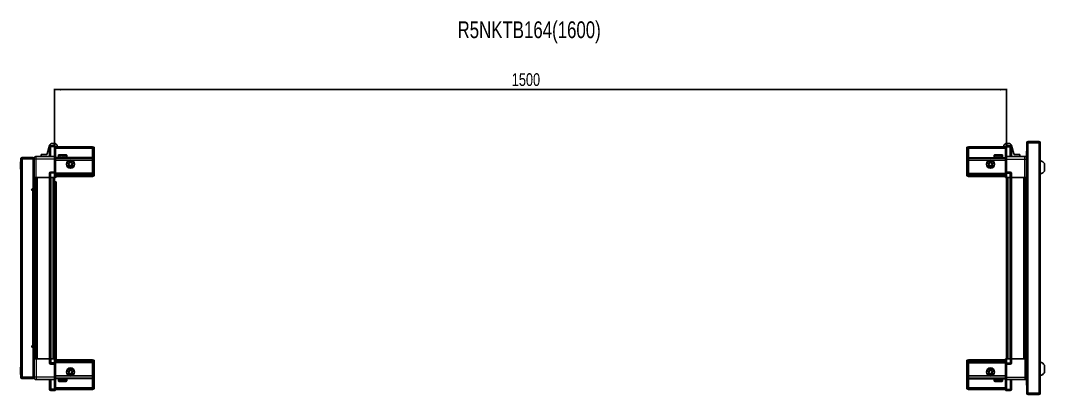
# Model space of a CAD drawing. Header units: millimetres. Extents: x 1132 to 6666, y -642 to 1838.
# Drawn here: x 3138 to 4752, y 1248 to 1838 of the extents above; entities that cross this region are included whole.
import ezdxf

# ---------------------------------------------------------------- set-up
doc = ezdxf.new("R2010")
doc.units = ezdxf.units.MM
doc.layers.add('FORMAT', color=7, linetype='Continuous')
doc.styles.add('SLDTEXTSTYLE0', font='TXT', dxfattribs={"width": 0.75})
doc.dimstyles.new('SLDDIMSTYLE0', dxfattribs={"dimtxt": 20, "dimasz": 10, "dimexe": 0, "dimexo": 0.0625, "dimgap": 5, "dimtad": 2, "dimdec": 1, "dimrnd": 1e-09, "dimzin": 12, "dimdsep": 46, "dimtxsty": 'SLDTEXTSTYLE0', "dimsah": 1, "dimcen": 0.09, "dimadec": 0, "dimazin": 3, "dimtfac": 1, "dimtofl": 0, "dimtmove": 0, "dimatfit": 3, "dimfxl": 0, "dimfrac": 2, "dimtolj": 1, "dimtzin": 12, "dimarcsym": 0})

# ---------------------------------------------------------------- blocks, each defined once
blk = doc.blocks.new('_D_5')
at = {"layer": 'FORMAT'}
for p, q in [((3192.1, 1590.1), (3192.1, 1729.6)), ((3192.1, 1728.6), (4692.1, 1728.6)), ((4692.1, 1590.1), (4692.1, 1729.6))]:
    blk.add_line(p, q, dxfattribs=at)
for points in [[(3192.1, 1728.6), (3202.1, 1727.1), (3202.1, 1730.1)], [(4692.1, 1728.6), (4682.1, 1730.1), (4682.1, 1727.1)]]:
    blk.add_solid(points, dxfattribs=at)
at = {"layer": 'FORMAT', "insert": (3912.6, 1754.4), "char_height": 20, "attachment_point": 1, "style": 'SLDTEXTSTYLE0'}
blk.add_mtext('1500', dxfattribs=at)

msp = doc.modelspace()

# ---------------------------------------------------------------- linework, layer by layer
at = {"color": 7, "linetype": 'Continuous', "lineweight": 25}
for p, q in [((4743.36, 1646.6), (4726.06, 1646.6)), ((4743.36, 1645.1), (4743.36, 1646.6)), ((3180.48, 1627.19), (3184.25, 1640.34)), ((3184.26, 1638.1), (3184.26, 1623.1)), ((3192.26, 1640.1), (3186.26, 1640.1)), ((3188.57, 1643.6), (3191.8, 1643.6)), ((3192.26, 1640.1), (3192.59, 1640.1)), ((3192.26, 1640.1), (3192.26, 1638.1)), ((3192.26, 1623.3), (3192.26, 1638.1)), ((3192.26, 1623.3), (3192.26, 1638.1)), ((3193.46, 1639.6), (3192.59, 1640.1)), ((3193.46, 1638.1), (3193.46, 1639.6)), ((3251.76, 1638.6), (3193.46, 1638.6)), ((3193.46, 1638.1), (3193.46, 1623.3)), ((3251.76, 1636.1), (3193.46, 1636.1)), ((3196.12, 1640.34), (3196.62, 1638.6)), ((3251.76, 1638.6), (3251.76, 1636.1)), ((3254.76, 1637.8), (3251.76, 1638.6)), ((3251.76, 1636.1), (3251.76, 1621.6)), ((3254.76, 1635.95), (3251.76, 1636.1)), ((3254.76, 1635.95), (3254.76, 1637.8)), ((3254.76, 1621.6), (3254.76, 1635.95)), ((4629.46, 1637.8), (4632.46, 1638.6)), ((4629.46, 1635.95), (4629.46, 1637.8)), ((4629.46, 1635.95), (4632.46, 1636.1)), ((4629.46, 1621.6), (4629.46, 1635.95)), ((4632.46, 1638.6), (4632.46, 1636.1)), ((4632.46, 1638.6), (4690.76, 1638.6)), ((4632.46, 1636.1), (4632.46, 1621.6)), ((4632.46, 1636.1), (4690.76, 1636.1)), ((4688.09, 1640.34), (4687.59, 1638.6)), ((4691.62, 1640.1), (4690.76, 1639.6)), ((4690.76, 1639.6), (4690.76, 1638.1)), ((4690.76, 1623.3), (4690.76, 1638.1)), ((4691.96, 1640.1), (4691.62, 1640.1)), ((4691.96, 1638.1), (4691.96, 1640.1)), ((4691.96, 1640.1), (4697.96, 1640.1)), ((4691.96, 1638.1), (4691.96, 1623.3)), ((4695.64, 1643.6), (4692.42, 1643.6)), ((4699.96, 1638.1), (4699.96, 1623.1)), ((4703.74, 1627.19), (4699.97, 1640.34)), ((4723.86, 1631.6), (4723.86, 1262.6)), ((4723.86, 1631.6), (4725.96, 1631.6)), ((4723.96, 1644.5), (4723.96, 1632.1)), ((4723.96, 1632.1), (4725.46, 1632.1)), ((4725.46, 1644.5), (4725.46, 1632.1)), ((4725.96, 1631.6), (4725.96, 1644.5)), ((4725.96, 1644.5), (4743.36, 1644.5)), ((4743.36, 1645.1), (4726.06, 1645.1)), ((4743.36, 1644.5), (4745.46, 1644.5)), ((4745.46, 1644.5), (4745.46, 1249.7)), ((3138.76, 1614.74), (3138.46, 1614.74)), ((3138.46, 1603.17), (3138.46, 1614.74)), ((3140.26, 1619.25), (3138.76, 1619.25)), ((3138.76, 1618.75), (3138.76, 1619.25)), ((3138.76, 1275.45), (3138.76, 1618.75)), ((3140.86, 1619.85), (3140.86, 1621.35)), ((3140.86, 1621.35), (3141.76, 1621.35)), ((3140.86, 1619.85), (3141.76, 1619.85)), ((3140.86, 1619.35), (3158.26, 1619.35)), ((3141.76, 1619.85), (3141.76, 1621.35)), ((3141.76, 1621.35), (3158.26, 1621.35)), ((3141.76, 1619.85), (3158.26, 1619.85)), ((3158.26, 1619.85), (3158.26, 1621.35)), ((3159.76, 1619.35), (3158.26, 1619.35)), ((3158.26, 1619.35), (3158.26, 1571.85)), ((3159.76, 1619.1), (3159.76, 1590.1)), ((3192.26, 1623.1), (3163.26, 1623.1)), ((3171.31, 1623.1), (3171.31, 1626.1)), ((3171.31, 1626.1), (3179.03, 1626.1)), ((3192.26, 1623.1), (3192.26, 1623.3)), ((3192.26, 1623.1), (3193.46, 1623.1)), ((3192.26, 1619.1), (3192.26, 1623.1)), ((3192.26, 1598.8), (3192.26, 1619.1)), ((3193.46, 1623.3), (3193.46, 1623.1)), ((3193.46, 1623.1), (3193.46, 1619.1)), ((3251.76, 1620.6), (3193.46, 1620.6)), ((3193.46, 1619.1), (3193.46, 1598.8)), ((3214.76, 1617.1), (3193.46, 1617.1)), ((3198.26, 1625), (3198.26, 1622.6)), ((3198.26, 1622.6), (3198.26, 1622.1)), ((3198.26, 1622.1), (3198.39, 1622.1)), ((3198.58, 1622.6), (3198.39, 1622.6)), ((3198.39, 1622.6), (3198.39, 1622.1)), ((3198.39, 1622.1), (3198.58, 1622.1)), ((3198.58, 1622.6), (3198.58, 1622.1)), ((3198.58, 1622.1), (3199.11, 1622.1)), ((3199.06, 1625.8), (3206.23, 1625.8)), ((3199.51, 1622.6), (3199.11, 1622.6)), ((3199.11, 1622.6), (3199.11, 1622.1)), ((3199.11, 1622.1), (3199.51, 1622.1)), ((3199.51, 1622.6), (3199.51, 1622.1)), ((3199.51, 1622.1), (3200.38, 1622.1)), ((3200.36, 1622.1), (3200.36, 1622)), ((3200.36, 1622), (3209.16, 1622)), ((3200.95, 1622.6), (3200.38, 1622.6)), ((3200.38, 1622.6), (3200.38, 1622.1)), ((3200.38, 1622.1), (3200.95, 1622.1)), ((3200.76, 1621.6), (3201.45, 1621.12)), ((3200.76, 1621.6), (3205.79, 1621.6)), ((3201.45, 1621.12), (3200.76, 1620.64)), ((3200.76, 1620.64), (3200.76, 1620.6)), ((3200.76, 1620.64), (3205.79, 1620.64)), ((3200.95, 1622.6), (3200.95, 1622.1)), ((3200.95, 1622.1), (3202.08, 1622.1)), ((3201.45, 1621.12), (3205.61, 1621.12)), ((3202.77, 1622.6), (3202.08, 1622.6)), ((3202.08, 1622.6), (3202.08, 1622.1)), ((3202.08, 1622.1), (3202.77, 1622.1)), ((3202.77, 1622.6), (3202.77, 1622.1)), ((3202.77, 1622.1), (3204.04, 1622.1)), ((3204.78, 1622.6), (3204.04, 1622.6)), ((3204.04, 1622.6), (3204.04, 1622.1)), ((3204.04, 1622.1), (3204.27, 1622.1)), ((3204.27, 1622.6), (3204.27, 1622.1)), ((3204.77, 1622.6), (3204.77, 1622.1)), ((3204.77, 1622.1), (3204.78, 1622.1)), ((3204.78, 1622.6), (3204.78, 1622.1)), ((3204.78, 1622.1), (3206.07, 1622.1)), ((3205.61, 1621.12), (3208.07, 1621.12)), ((3205.79, 1621.6), (3208.76, 1621.6)), ((3205.79, 1620.64), (3208.76, 1620.64)), ((3206.79, 1622.6), (3206.07, 1622.6)), ((3206.07, 1622.6), (3206.07, 1622.1)), ((3206.13, 1622.6), (3206.13, 1622.1)), ((3206.13, 1622.1), (3206.79, 1622.1)), ((3206.23, 1625.8), (3210.46, 1625.8)), ((3206.79, 1622.6), (3206.79, 1622.1)), ((3206.79, 1622.1), (3207.97, 1622.1)), ((3208.59, 1622.6), (3207.97, 1622.6)), ((3207.97, 1622.6), (3207.97, 1622.1)), ((3207.97, 1622.1), (3208.59, 1622.1)), ((3208.07, 1621.12), (3208.76, 1621.6)), ((3208.76, 1620.64), (3208.07, 1621.12)), ((3208.59, 1622.6), (3208.59, 1622.1)), ((3208.59, 1622.1), (3209.56, 1622.1)), ((3208.76, 1620.6), (3208.76, 1620.64)), ((3209.16, 1622), (3209.16, 1622.1)), ((3210.03, 1622.6), (3209.56, 1622.6)), ((3209.56, 1622.6), (3209.56, 1622.1)), ((3209.56, 1622.1), (3210.03, 1622.1)), ((3210.03, 1622.6), (3210.03, 1622.1)), ((3210.03, 1622.1), (3210.68, 1622.1)), ((3210.95, 1622.6), (3210.68, 1622.6)), ((3210.68, 1622.6), (3210.68, 1622.1)), ((3210.68, 1622.1), (3210.95, 1622.1)), ((3210.95, 1622.6), (3210.95, 1622.1)), ((3210.95, 1622.1), (3211.22, 1622.1)), ((3211.26, 1622.6), (3211.22, 1622.6)), ((3211.22, 1622.6), (3211.22, 1622.1)), ((3211.22, 1622.1), (3211.26, 1622.1)), ((3211.26, 1622.6), (3211.26, 1625)), ((3211.26, 1622.6), (3211.26, 1622.1)), ((3251.76, 1617.1), (3219.76, 1617.1)), ((3251.76, 1621.6), (3251.76, 1620.6)), ((3251.76, 1620.6), (3251.76, 1617.1)), ((3254.76, 1619.8), (3251.76, 1620.6)), ((3251.76, 1617.1), (3251.76, 1596.6)), ((3251.76, 1617.1), (3254.76, 1616.77)), ((3254.76, 1619.8), (3254.76, 1621.6)), ((3254.76, 1616.77), (3254.76, 1619.8)), ((3254.76, 1596.6), (3254.76, 1616.77)), ((4629.46, 1619.8), (4629.46, 1621.6)), ((4629.46, 1619.8), (4632.46, 1620.6)), ((4629.46, 1616.77), (4629.46, 1619.8)), ((4632.46, 1617.1), (4629.46, 1616.77)), ((4629.46, 1596.6), (4629.46, 1616.77)), ((4632.46, 1621.6), (4632.46, 1620.6)), ((4632.46, 1620.6), (4632.46, 1617.1)), ((4632.46, 1620.6), (4690.76, 1620.6)), ((4632.46, 1617.1), (4632.46, 1596.6)), ((4632.46, 1617.1), (4664.46, 1617.1)), ((4669.46, 1617.1), (4690.76, 1617.1)), ((4672.96, 1625), (4672.96, 1622.1)), ((4672.96, 1622.1), (4672.99, 1622.1)), ((4673.11, 1622.6), (4672.99, 1622.6)), ((4672.99, 1622.6), (4672.99, 1622.1)), ((4672.99, 1622.1), (4673.11, 1622.1)), ((4673.11, 1622.6), (4673.11, 1622.1)), ((4673.11, 1622.1), (4673.52, 1622.1)), ((4673.86, 1622.6), (4673.52, 1622.6)), ((4673.52, 1622.6), (4673.52, 1622.1)), ((4673.52, 1622.1), (4673.86, 1622.1)), ((4673.76, 1625.8), (4685.16, 1625.8)), ((4673.86, 1622.6), (4673.86, 1622.1)), ((4673.86, 1622.1), (4674.64, 1622.1)), ((4675.16, 1622.6), (4674.64, 1622.6)), ((4674.64, 1622.6), (4674.64, 1622.1)), ((4674.64, 1622.1), (4675.16, 1622.1)), ((4675.06, 1622.1), (4675.06, 1622)), ((4675.06, 1622), (4683.86, 1622)), ((4675.16, 1622.6), (4675.16, 1622.1)), ((4675.16, 1622.1), (4676.22, 1622.1)), ((4675.46, 1621.6), (4676.15, 1621.12)), ((4675.46, 1621.6), (4683.46, 1621.6)), ((4676.15, 1621.12), (4675.46, 1620.64)), ((4675.46, 1620.64), (4675.46, 1620.6)), ((4675.46, 1620.64), (4683.46, 1620.64)), ((4676.15, 1621.12), (4682.77, 1621.12)), ((4676.88, 1622.6), (4676.22, 1622.6)), ((4676.22, 1622.6), (4676.22, 1622.1)), ((4676.22, 1622.1), (4676.88, 1622.1)), ((4676.88, 1622.6), (4676.88, 1622.1)), ((4676.88, 1622.1), (4678.12, 1622.1)), ((4678.85, 1622.6), (4678.12, 1622.6)), ((4678.12, 1622.6), (4678.12, 1622.1)), ((4678.12, 1622.1), (4678.55, 1622.1)), ((4678.55, 1622.6), (4678.55, 1622.1)), ((4678.85, 1622.6), (4678.85, 1622.1)), ((4678.85, 1622.1), (4680.15, 1622.1)), ((4680.88, 1622.6), (4680.15, 1622.6)), ((4680.15, 1622.6), (4680.15, 1622.1)), ((4680.42, 1622.6), (4680.42, 1622.1)), ((4680.42, 1622.1), (4680.88, 1622.1)), ((4680.88, 1622.6), (4680.88, 1622.1)), ((4680.88, 1622.1), (4682.11, 1622.1)), ((4682.77, 1622.6), (4682.11, 1622.6)), ((4682.11, 1622.6), (4682.11, 1622.1)), ((4682.11, 1622.1), (4682.77, 1622.1)), ((4682.77, 1622.6), (4682.77, 1622.1)), ((4682.77, 1622.1), (4683.82, 1622.1)), ((4682.77, 1621.12), (4683.46, 1621.6)), ((4683.46, 1620.64), (4682.77, 1621.12)), ((4683.46, 1620.6), (4683.46, 1620.64)), ((4684.34, 1622.6), (4683.82, 1622.6)), ((4683.82, 1622.6), (4683.82, 1622.1)), ((4683.82, 1622.1), (4684.34, 1622.1)), ((4683.86, 1622), (4683.86, 1622.1)), ((4684.34, 1622.6), (4684.34, 1622.1)), ((4684.34, 1622.1), (4685.09, 1622.1)), ((4685.42, 1622.6), (4685.09, 1622.6)), ((4685.09, 1622.6), (4685.09, 1622.1)), ((4685.09, 1622.1), (4685.42, 1622.1)), ((4685.42, 1622.6), (4685.42, 1622.1)), ((4685.42, 1622.1), (4685.82, 1622.1)), ((4685.93, 1622.6), (4685.82, 1622.6)), ((4685.82, 1622.6), (4685.82, 1622.1)), ((4685.82, 1622.1), (4685.93, 1622.1)), ((4685.93, 1622.6), (4685.93, 1622.1)), ((4685.93, 1622.1), (4685.96, 1622.1)), ((4685.96, 1622.1), (4685.96, 1625)), ((4690.76, 1623.1), (4690.76, 1623.3)), ((4691.96, 1623.1), (4690.76, 1623.1)), ((4690.76, 1619.1), (4690.76, 1623.1)), ((4690.76, 1598.8), (4690.76, 1619.1)), ((4691.96, 1623.3), (4691.96, 1623.1)), ((4691.96, 1623.1), (4691.96, 1619.1)), ((4691.96, 1623.1), (4720.96, 1623.1)), ((4691.96, 1619.1), (4691.96, 1598.8)), ((4712.91, 1626.1), (4705.18, 1626.1)), ((4712.91, 1623.1), (4712.91, 1626.1)), ((3138.46, 1603.17), (3138.76, 1603.17)), ((3192.26, 1598.6), (3186.26, 1598.6)), ((3192.26, 1598.6), (3192.26, 1598.8)), ((3192.26, 1598.6), (3192.26, 1596.6)), ((3192.26, 1598.6), (3193.46, 1598.6)), ((3193.46, 1598.8), (3193.46, 1598.6)), ((3193.46, 1597.93), (3193.46, 1598.6)), ((3193.46, 1597.93), (3193.46, 1590.1)), ((4690.76, 1598.6), (4690.76, 1598.8)), ((4691.96, 1598.6), (4690.76, 1598.6)), ((4690.76, 1598.6), (4690.76, 1597.93)), ((4690.76, 1590.1), (4690.76, 1597.93)), ((4691.96, 1598.8), (4691.96, 1598.6)), ((4691.96, 1596.6), (4691.96, 1598.6)), ((4691.96, 1598.6), (4697.96, 1598.6)), ((4691.96, 1596.6), (4691.96, 1598.6)), ((4752.06, 1600.1), (4752.06, 1612.1)), ((3158.26, 1592.85), (3159.76, 1592.85)), ((3159.76, 1590.1), (3158.26, 1590.1)), ((3160.41, 1304.1), (3160.41, 1590.1)), ((3162.2, 1590.1), (3162.2, 1304.1)), ((3162.23, 1590.1), (3162.23, 1304.1)), ((3184.26, 1590.1), (3163.26, 1590.1)), ((3184.26, 1596.6), (3184.26, 1590.1)), ((3184.26, 1590.1), (3186.26, 1590.1)), ((3184.91, 1304.1), (3184.91, 1590.1)), ((3192.26, 1590.1), (3186.26, 1590.1)), ((3192.11, 1304.1), (3192.11, 1590.1)), ((3192.11, 1583.1), (3194.61, 1583.1)), ((3192.26, 1590.1), (3192.26, 1596.6)), ((3192.26, 1590.1), (3192.26, 1596.6)), ((3192.26, 1590.1), (3192.59, 1590.1)), ((3192.26, 1590.1), (3192.26, 1590.1)), ((3192.59, 1590.1), (3192.59, 1596.6)), ((3193.46, 1590.1), (3192.59, 1590.1)), ((3192.59, 1590.1), (3192.59, 1590.1)), ((3251.76, 1595.6), (3193.46, 1595.6)), ((3251.76, 1594.6), (3193.46, 1594.6)), ((3251.76, 1593.1), (3193.46, 1593.1)), ((3251.76, 1591.6), (3193.46, 1591.6)), ((3194.61, 1583.1), (3194.61, 1309.6)), ((3251.76, 1596.6), (3251.76, 1595.6)), ((3251.76, 1595.6), (3251.76, 1594.6)), ((3251.76, 1595.6), (3254.76, 1594.8)), ((3251.76, 1594.6), (3251.76, 1593.1)), ((3251.76, 1594.6), (3254.76, 1594.06)), ((3251.76, 1593.1), (3254.76, 1593.56)), ((3251.76, 1593.1), (3251.76, 1591.6)), ((3251.76, 1591.6), (3254.76, 1592.41)), ((3254.76, 1594.8), (3254.76, 1596.6)), ((3254.76, 1594.06), (3254.76, 1594.8)), ((3254.76, 1593.56), (3254.76, 1594.06)), ((3254.76, 1592.41), (3254.76, 1593.56)), ((4629.46, 1594.8), (4629.46, 1596.6)), ((4632.46, 1595.6), (4629.46, 1594.8)), ((4629.46, 1594.06), (4629.46, 1594.8)), ((4632.46, 1594.6), (4629.46, 1594.06)), ((4629.46, 1593.56), (4629.46, 1594.06)), ((4632.46, 1593.1), (4629.46, 1593.56)), ((4629.46, 1592.41), (4629.46, 1593.56)), ((4632.46, 1591.6), (4629.46, 1592.41)), ((4632.46, 1596.6), (4632.46, 1595.6)), ((4632.46, 1595.6), (4632.46, 1594.6)), ((4632.46, 1595.6), (4690.76, 1595.6)), ((4632.46, 1594.6), (4632.46, 1593.1)), ((4632.46, 1594.6), (4690.76, 1594.6)), ((4632.46, 1593.1), (4690.76, 1593.1)), ((4632.46, 1593.1), (4632.46, 1591.6)), ((4632.46, 1591.6), (4690.76, 1591.6)), ((4691.62, 1590.1), (4690.76, 1590.1)), ((4691.62, 1596.6), (4691.62, 1590.1)), ((4691.96, 1590.1), (4691.62, 1590.1)), ((4691.96, 1596.6), (4691.96, 1590.1)), ((4691.96, 1590.1), (4697.96, 1590.1)), ((4692.11, 1590.1), (4692.11, 1304.1)), ((4699.96, 1590.1), (4697.96, 1590.1)), ((4699.31, 1590.1), (4699.31, 1304.1)), ((4699.96, 1596.6), (4699.96, 1590.1)), ((4699.96, 1590.1), (4720.96, 1590.1)), ((4721.98, 1304.1), (4721.98, 1590.1)), ((4722.02, 1304.1), (4722.02, 1590.1)), ((4723.81, 1590.1), (4723.81, 1304.1)), ((3158.26, 1571.85), (3156.91, 1571.85)), ((3156.91, 1569.85), (3157.66, 1569.85)), ((3157.66, 1569.85), (3159.76, 1569.85)), ((3159.76, 1569.85), (3159.76, 1324.35)), ((3157.66, 1324.35), (3156.91, 1324.35)), ((3159.76, 1324.35), (3157.66, 1324.35)), ((3156.91, 1322.35), (3158.26, 1322.35)), ((3158.26, 1322.35), (3158.26, 1274.85)), ((3194.61, 1309.6), (3192.11, 1309.6)), ((3194.61, 1309.6), (3194.61, 1302.6)), ((3138.76, 1291.04), (3138.46, 1291.04)), ((3138.46, 1281.36), (3138.46, 1291.04)), ((3159.76, 1304.1), (3158.26, 1304.1)), ((3159.76, 1301.35), (3158.26, 1301.35)), ((3159.76, 1275.1), (3159.76, 1304.1)), ((3184.26, 1304.1), (3163.26, 1304.1)), ((3184.26, 1297.6), (3184.26, 1304.1)), ((3184.26, 1304.1), (3186.26, 1304.1)), ((3192.26, 1304.1), (3186.26, 1304.1)), ((3192.26, 1295.6), (3186.26, 1295.6)), ((3192.26, 1304.1), (3192.59, 1304.1)), ((3192.26, 1297.6), (3192.26, 1304.1)), ((3192.26, 1297.6), (3192.26, 1295.6)), ((3192.26, 1297.6), (3192.26, 1295.6)), ((3192.26, 1295.6), (3193.46, 1295.6)), ((3192.26, 1295.4), (3192.26, 1295.6)), ((3192.26, 1275.1), (3192.26, 1295.4)), ((3192.59, 1297.6), (3192.59, 1304.1)), ((3192.59, 1304.1), (3193.46, 1304.1)), ((3193.46, 1304.1), (3193.46, 1296.28)), ((3251.76, 1302.6), (3193.46, 1302.6)), ((3251.76, 1301.1), (3193.46, 1301.1)), ((3251.76, 1299.6), (3193.46, 1299.6)), ((3251.76, 1298.6), (3193.46, 1298.6)), ((3193.46, 1295.6), (3193.46, 1296.28)), ((3193.46, 1295.6), (3193.46, 1295.4)), ((3193.46, 1295.4), (3193.46, 1275.1)), ((3251.76, 1301.1), (3251.76, 1302.6)), ((3251.76, 1302.6), (3254.76, 1301.8)), ((3251.76, 1299.6), (3251.76, 1301.1)), ((3251.76, 1301.1), (3254.76, 1300.65)), ((3251.76, 1299.6), (3254.76, 1300.15)), ((3251.76, 1298.6), (3251.76, 1299.6)), ((3251.76, 1298.6), (3254.76, 1299.41)), ((3251.76, 1297.6), (3251.76, 1298.6)), ((3251.76, 1277.1), (3251.76, 1297.6)), ((3254.76, 1301.8), (3254.76, 1300.65)), ((3254.76, 1300.65), (3254.76, 1300.15)), ((3254.76, 1300.15), (3254.76, 1299.41)), ((3254.76, 1299.41), (3254.76, 1297.6)), ((3254.76, 1297.6), (3254.76, 1277.44)), ((4632.46, 1302.6), (4629.46, 1301.8)), ((4629.46, 1301.8), (4629.46, 1300.65)), ((4632.46, 1301.1), (4629.46, 1300.65)), ((4629.46, 1300.65), (4629.46, 1300.15)), ((4632.46, 1299.6), (4629.46, 1300.15)), ((4629.46, 1300.15), (4629.46, 1299.41)), ((4632.46, 1298.6), (4629.46, 1299.41)), ((4629.46, 1299.41), (4629.46, 1297.6)), ((4629.46, 1297.6), (4629.46, 1277.44)), ((4632.46, 1301.1), (4632.46, 1302.6)), ((4632.46, 1302.6), (4690.76, 1302.6)), ((4632.46, 1299.6), (4632.46, 1301.1)), ((4632.46, 1301.1), (4690.76, 1301.1)), ((4632.46, 1299.6), (4690.76, 1299.6)), ((4632.46, 1298.6), (4632.46, 1299.6)), ((4632.46, 1298.6), (4690.76, 1298.6)), ((4632.46, 1297.6), (4632.46, 1298.6)), ((4632.46, 1277.1), (4632.46, 1297.6)), ((4690.76, 1296.28), (4690.76, 1304.1)), ((4690.76, 1304.1), (4691.62, 1304.1)), ((4690.76, 1296.28), (4690.76, 1295.6)), ((4691.96, 1295.6), (4690.76, 1295.6)), ((4690.76, 1295.4), (4690.76, 1295.6)), ((4690.76, 1275.1), (4690.76, 1295.4)), ((4691.62, 1304.1), (4691.62, 1304.1)), ((4691.62, 1304.1), (4691.62, 1297.6)), ((4691.96, 1304.1), (4691.62, 1304.1)), ((4691.96, 1304.1), (4691.96, 1297.6)), ((4691.96, 1304.1), (4691.96, 1304.1)), ((4691.96, 1304.1), (4697.96, 1304.1)), ((4691.96, 1304.1), (4691.96, 1297.6)), ((4691.96, 1295.6), (4691.96, 1297.6)), ((4691.96, 1295.6), (4691.96, 1295.4)), ((4691.96, 1295.6), (4697.96, 1295.6)), ((4691.96, 1295.4), (4691.96, 1275.1)), ((4699.96, 1304.1), (4697.96, 1304.1)), ((4699.96, 1297.6), (4699.96, 1304.1)), ((4699.96, 1304.1), (4720.96, 1304.1)), ((4752.06, 1282.1), (4752.06, 1294.1)), ((3138.46, 1279.47), (3138.46, 1281.36)), ((3138.46, 1279.47), (3138.76, 1279.47)), ((3138.76, 1274.95), (3138.76, 1275.45)), ((3140.26, 1274.95), (3138.76, 1274.95)), ((3158.26, 1274.85), (3140.86, 1274.85)), ((3158.26, 1274.85), (3159.76, 1274.85)), ((3192.26, 1271.1), (3192.26, 1275.1)), ((3214.76, 1277.1), (3193.46, 1277.1)), ((3193.46, 1275.1), (3193.46, 1271.1)), ((3251.76, 1277.1), (3219.76, 1277.1)), ((3251.76, 1277.1), (3254.76, 1277.44)), ((3251.76, 1273.6), (3251.76, 1277.1)), ((3254.76, 1277.44), (3254.76, 1274.41)), ((4632.46, 1277.1), (4629.46, 1277.44)), ((4629.46, 1277.44), (4629.46, 1274.41)), ((4632.46, 1277.1), (4664.46, 1277.1)), ((4632.46, 1273.6), (4632.46, 1277.1)), ((4669.46, 1277.1), (4690.76, 1277.1)), ((4690.76, 1271.1), (4690.76, 1275.1)), ((4691.96, 1275.1), (4691.96, 1271.1)), ((3140.86, 1274.35), (3140.86, 1272.85)), ((3140.86, 1274.35), (3141.76, 1274.35)), ((3140.86, 1272.85), (3141.76, 1272.85)), ((3141.76, 1274.35), (3141.76, 1272.85)), ((3158.26, 1274.35), (3141.76, 1274.35)), ((3158.26, 1272.85), (3141.76, 1272.85)), ((3158.26, 1274.35), (3158.26, 1272.85)), ((3192.26, 1271.1), (3163.26, 1271.1)), ((3184.26, 1256.1), (3184.26, 1271.1)), ((3192.26, 1271.1), (3193.46, 1271.1)), ((3192.26, 1270.9), (3192.26, 1271.1)), ((3192.26, 1256.1), (3192.26, 1270.9)), ((3251.76, 1273.6), (3193.46, 1273.6)), ((3193.46, 1271.1), (3193.46, 1270.9)), ((3193.46, 1270.9), (3193.46, 1256.1)), ((3198.26, 1272.1), (3198.26, 1269.2)), ((3198.35, 1272.1), (3198.26, 1272.1)), ((3198.35, 1271.6), (3198.35, 1272.1)), ((3198.52, 1272.1), (3198.35, 1272.1)), ((3198.35, 1271.6), (3198.52, 1271.6)), ((3198.52, 1271.6), (3198.52, 1272.1)), ((3199.01, 1272.1), (3198.52, 1272.1)), ((3199.01, 1271.6), (3199.01, 1272.1)), ((3199.39, 1272.1), (3199.01, 1272.1)), ((3199.01, 1271.6), (3199.39, 1271.6)), ((3199.21, 1268.4), (3199.06, 1268.4)), ((3210.46, 1268.4), (3199.21, 1268.4)), ((3199.39, 1271.6), (3199.39, 1272.1)), ((3200.23, 1272.1), (3199.39, 1272.1)), ((3200.23, 1271.6), (3200.23, 1272.1)), ((3200.79, 1272.1), (3200.23, 1272.1)), ((3200.23, 1271.6), (3200.79, 1271.6)), ((3200.36, 1272.2), (3200.36, 1272.1)), ((3205.76, 1272.2), (3200.36, 1272.2)), ((3200.76, 1273.6), (3200.76, 1273.57)), ((3200.76, 1273.57), (3201.45, 1273.09)), ((3200.86, 1273.57), (3200.76, 1273.57)), ((3201.45, 1273.09), (3200.76, 1272.6)), ((3200.86, 1272.6), (3200.76, 1272.6)), ((3200.79, 1271.6), (3200.79, 1272.1)), ((3201.89, 1272.1), (3200.79, 1272.1)), ((3208.76, 1273.57), (3200.86, 1273.57)), ((3208.76, 1272.6), (3200.86, 1272.6)), ((3201.53, 1273.09), (3201.45, 1273.09)), ((3208.07, 1273.09), (3201.53, 1273.09)), ((3201.89, 1271.6), (3201.89, 1272.1)), ((3202.57, 1272.1), (3201.89, 1272.1)), ((3201.89, 1271.6), (3202.57, 1271.6)), ((3202.57, 1271.6), (3202.57, 1272.1)), ((3203.84, 1272.1), (3202.57, 1272.1)), ((3203.84, 1271.6), (3203.84, 1272.1)), ((3204.13, 1272.1), (3203.84, 1272.1)), ((3203.84, 1271.6), (3204.57, 1271.6)), ((3204.13, 1271.6), (3204.13, 1272.1)), ((3204.57, 1271.6), (3204.57, 1272.1)), ((3205.87, 1272.1), (3204.57, 1272.1)), ((3209.16, 1272.2), (3205.76, 1272.2)), ((3205.87, 1271.6), (3205.87, 1272.1)), ((3205.87, 1271.6), (3206.59, 1271.6)), ((3206, 1271.6), (3206, 1272.1)), ((3206.59, 1272.1), (3206, 1272.1)), ((3206.59, 1271.6), (3206.59, 1272.1)), ((3207.79, 1272.1), (3206.59, 1272.1)), ((3207.79, 1271.6), (3207.79, 1272.1)), ((3208.43, 1272.1), (3207.79, 1272.1)), ((3207.79, 1271.6), (3208.43, 1271.6)), ((3208.07, 1273.09), (3208.76, 1273.57)), ((3208.76, 1272.6), (3208.07, 1273.09)), ((3208.43, 1271.6), (3208.43, 1272.1)), ((3209.42, 1272.1), (3208.43, 1272.1)), ((3208.76, 1273.57), (3208.76, 1273.6)), ((3209.16, 1272.1), (3209.16, 1272.2)), ((3209.42, 1271.6), (3209.42, 1272.1)), ((3209.9, 1272.1), (3209.42, 1272.1)), ((3209.42, 1271.6), (3209.9, 1271.6)), ((3209.9, 1271.6), (3209.9, 1272.1)), ((3210.59, 1272.1), (3209.9, 1272.1)), ((3210.59, 1271.6), (3210.59, 1272.1)), ((3210.88, 1272.1), (3210.59, 1272.1)), ((3210.59, 1271.6), (3210.88, 1271.6)), ((3210.88, 1271.6), (3210.88, 1272.1)), ((3211.19, 1272.1), (3210.88, 1272.1)), ((3211.19, 1271.6), (3211.19, 1272.1)), ((3211.25, 1272.1), (3211.19, 1272.1)), ((3211.19, 1271.6), (3211.25, 1271.6)), ((3211.25, 1271.6), (3211.25, 1272.1)), ((3211.26, 1272.1), (3211.25, 1272.1)), ((3211.26, 1269.2), (3211.26, 1272.1)), ((3254.76, 1274.41), (3251.76, 1273.6)), ((3251.76, 1272.6), (3251.76, 1273.6)), ((3251.76, 1258.1), (3251.76, 1272.6)), ((3254.76, 1274.41), (3254.76, 1272.6)), ((3254.76, 1272.6), (3254.76, 1258.26)), ((4629.46, 1274.41), (4632.46, 1273.6)), ((4629.46, 1274.41), (4629.46, 1272.6)), ((4629.46, 1272.6), (4629.46, 1258.26)), ((4632.46, 1273.6), (4690.76, 1273.6)), ((4632.46, 1272.6), (4632.46, 1273.6)), ((4632.46, 1258.1), (4632.46, 1272.6)), ((4672.96, 1272.1), (4672.96, 1269.2)), ((4672.98, 1272.1), (4672.96, 1272.1)), ((4672.98, 1271.6), (4672.98, 1272.1)), ((4673.07, 1272.1), (4672.98, 1272.1)), ((4672.98, 1271.6), (4673.07, 1271.6)), ((4673.07, 1271.6), (4673.07, 1272.1)), ((4673.45, 1272.1), (4673.07, 1272.1)), ((4673.45, 1271.6), (4673.45, 1272.1)), ((4673.76, 1272.1), (4673.45, 1272.1)), ((4673.45, 1271.6), (4673.76, 1271.6)), ((4673.76, 1271.6), (4673.76, 1272.1)), ((4674.5, 1272.1), (4673.76, 1272.1)), ((4685.16, 1268.4), (4673.76, 1268.4)), ((4674.5, 1271.6), (4674.5, 1272.1)), ((4675.01, 1272.1), (4674.5, 1272.1)), ((4674.5, 1271.6), (4675.01, 1271.6)), ((4675.01, 1271.6), (4675.01, 1272.1)), ((4676.05, 1272.1), (4675.01, 1272.1)), ((4675.06, 1272.2), (4675.06, 1272.1)), ((4683.86, 1272.2), (4675.06, 1272.2)), ((4675.46, 1273.6), (4675.46, 1273.57)), ((4675.46, 1273.57), (4676.15, 1273.09)), ((4683.46, 1273.57), (4675.46, 1273.57)), ((4676.15, 1273.09), (4675.46, 1272.6)), ((4683.46, 1272.6), (4675.46, 1272.6)), ((4676.05, 1271.6), (4676.05, 1272.1)), ((4676.7, 1272.1), (4676.05, 1272.1)), ((4676.05, 1271.6), (4676.7, 1271.6)), ((4682.77, 1273.09), (4676.15, 1273.09)), ((4676.7, 1271.6), (4676.7, 1272.1)), ((4677.92, 1272.1), (4676.7, 1272.1)), ((4677.92, 1271.6), (4677.92, 1272.1)), ((4678.42, 1272.1), (4677.92, 1272.1)), ((4677.92, 1271.6), (4678.65, 1271.6)), ((4678.42, 1271.6), (4678.42, 1272.1)), ((4678.65, 1271.6), (4678.65, 1272.1)), ((4679.95, 1272.1), (4678.65, 1272.1)), ((4679.95, 1271.6), (4679.95, 1272.1)), ((4679.95, 1271.6), (4680.68, 1271.6)), ((4680.29, 1271.6), (4680.29, 1272.1)), ((4680.68, 1272.1), (4680.29, 1272.1)), ((4680.68, 1271.6), (4680.68, 1272.1)), ((4681.93, 1272.1), (4680.68, 1272.1)), ((4681.93, 1271.6), (4681.93, 1272.1)), ((4682.59, 1272.1), (4681.93, 1272.1)), ((4681.93, 1271.6), (4682.59, 1271.6)), ((4682.59, 1271.6), (4682.59, 1272.1)), ((4683.67, 1272.1), (4682.59, 1272.1)), ((4682.77, 1273.09), (4683.46, 1273.57)), ((4683.46, 1272.6), (4682.77, 1273.09)), ((4683.46, 1273.57), (4683.46, 1273.6)), ((4683.67, 1271.6), (4683.67, 1272.1)), ((4684.2, 1272.1), (4683.67, 1272.1)), ((4683.67, 1271.6), (4684.2, 1271.6)), ((4683.86, 1272.1), (4683.86, 1272.2)), ((4684.2, 1271.6), (4684.2, 1272.1)), ((4684.99, 1272.1), (4684.2, 1272.1)), ((4684.99, 1271.6), (4684.99, 1272.1)), ((4685.34, 1272.1), (4684.99, 1272.1)), ((4684.99, 1271.6), (4685.34, 1271.6)), ((4685.34, 1271.6), (4685.34, 1272.1)), ((4685.77, 1272.1), (4685.34, 1272.1)), ((4685.77, 1271.6), (4685.77, 1272.1)), ((4685.91, 1272.1), (4685.77, 1272.1)), ((4685.77, 1271.6), (4685.91, 1271.6)), ((4685.91, 1271.6), (4685.91, 1272.1)), ((4685.96, 1272.1), (4685.91, 1272.1)), ((4685.96, 1269.2), (4685.96, 1272.1)), ((4691.96, 1271.1), (4690.76, 1271.1)), ((4690.76, 1270.9), (4690.76, 1271.1)), ((4690.76, 1256.1), (4690.76, 1270.9)), ((4691.96, 1271.1), (4691.96, 1270.9)), ((4691.96, 1271.1), (4720.96, 1271.1)), ((4691.96, 1270.9), (4691.96, 1256.1)), ((4691.96, 1270.9), (4691.96, 1256.1)), ((4699.96, 1256.1), (4699.96, 1271.1)), ((4725.96, 1262.6), (4723.86, 1262.6)), ((4723.96, 1262.1), (4723.96, 1249.7)), ((4723.96, 1262.1), (4725.46, 1262.1)), ((4725.46, 1262.1), (4725.46, 1249.7)), ((4725.96, 1249.7), (4725.96, 1262.6)), ((3192.26, 1254.1), (3186.26, 1254.1)), ((3192.26, 1256.1), (3192.26, 1254.1)), ((3192.26, 1254.1), (3192.59, 1254.1)), ((3192.26, 1254.1), (3192.26, 1254.1)), ((3192.26, 1254.1), (3192.59, 1254.1)), ((3192.59, 1254.1), (3193.46, 1254.6)), ((3192.59, 1254.1), (3193.46, 1254.6)), ((3251.76, 1258.1), (3193.46, 1258.1)), ((3193.46, 1254.6), (3193.46, 1256.1)), ((3251.76, 1255.6), (3193.46, 1255.6)), ((3254.76, 1258.26), (3251.76, 1258.1)), ((3251.76, 1255.6), (3251.76, 1258.1)), ((3254.76, 1256.41), (3251.76, 1255.6)), ((3254.76, 1258.26), (3254.76, 1256.41)), ((4629.46, 1258.26), (4632.46, 1258.1)), ((4629.46, 1258.26), (4629.46, 1256.41)), ((4629.46, 1256.41), (4632.46, 1255.6)), ((4632.46, 1258.1), (4690.76, 1258.1)), ((4632.46, 1255.6), (4632.46, 1258.1)), ((4632.46, 1255.6), (4690.76, 1255.6)), ((4690.76, 1256.1), (4690.76, 1254.6)), ((4690.76, 1254.6), (4691.62, 1254.1)), ((4691.96, 1254.1), (4691.62, 1254.1)), ((4691.96, 1254.1), (4691.96, 1256.1)), ((4691.96, 1254.1), (4697.96, 1254.1)), ((4743.36, 1249.7), (4725.96, 1249.7)), ((4726.06, 1249.1), (4743.36, 1249.1)), ((4726.06, 1247.6), (4743.36, 1247.6)), ((4745.46, 1249.7), (4743.36, 1249.7)), ((4743.36, 1249.1), (4743.36, 1247.6))]:
    msp.add_line(p, q, dxfattribs=at)
at = {"color": 8, "linetype": 'Continuous', "lineweight": 18}
for p, q in [((4726.06, 1645.1), (4726.06, 1646.6)), ((3186.26, 1638.1), (3184.26, 1638.1)), ((3186.26, 1638.1), (3186.26, 1640.1)), ((3186.26, 1623.1), (3186.26, 1638.1)), ((3192.26, 1638.1), (3186.26, 1638.1)), ((3192.26, 1638.1), (3193.46, 1638.1)), ((4691.96, 1638.1), (4690.76, 1638.1)), ((4691.96, 1638.1), (4697.96, 1638.1)), ((4697.96, 1638.1), (4697.96, 1640.1)), ((4697.96, 1623.1), (4697.96, 1638.1)), ((4697.96, 1638.1), (4699.96, 1638.1)), ((4725.46, 1644.5), (4723.96, 1644.5)), ((4725.96, 1631.6), (4725.96, 1262.6)), ((4743.36, 1644.5), (4743.36, 1249.7)), ((3140.86, 1619.35), (3140.86, 1274.85)), ((3163.26, 1590.1), (3163.26, 1619.1)), ((3192.26, 1619.1), (3163.26, 1619.1)), ((3192.26, 1623.3), (3193.46, 1623.3)), ((3192.26, 1619.1), (3193.46, 1619.1)), ((3200.76, 1621.6), (3193.46, 1621.6)), ((3198.26, 1625), (3206.43, 1625)), ((3206.43, 1625), (3211.26, 1625)), ((3251.76, 1621.6), (3208.76, 1621.6)), ((3254.76, 1621.6), (3251.76, 1621.6)), ((4629.46, 1621.6), (4632.46, 1621.6)), ((4632.46, 1621.6), (4675.46, 1621.6)), ((4672.96, 1625), (4685.96, 1625)), ((4683.46, 1621.6), (4690.76, 1621.6)), ((4690.76, 1623.3), (4691.96, 1623.3)), ((4691.96, 1619.1), (4690.76, 1619.1)), ((4691.96, 1619.1), (4720.96, 1619.1)), ((4720.96, 1590.1), (4720.96, 1619.1)), ((3186.26, 1596.6), (3186.26, 1598.6)), ((3192.26, 1598.8), (3193.46, 1598.8)), ((4690.76, 1598.8), (4691.96, 1598.8)), ((4697.96, 1596.6), (4697.96, 1598.6)), ((3159.76, 1569.85), (3159.76, 1590.1)), ((3160.99, 1590.1), (3160.99, 1304.1)), ((3163.44, 1304.1), (3163.44, 1590.1)), ((3164.85, 1590.1), (3164.85, 1304.1)), ((3184.26, 1596.6), (3186.26, 1596.6)), ((3184.26, 1304.1), (3184.26, 1590.1)), ((3186.26, 1590.1), (3186.26, 1596.6)), ((3192.26, 1596.6), (3186.26, 1596.6)), ((3186.91, 1304.1), (3186.91, 1590.1)), ((3190.11, 1304.1), (3190.11, 1590.1)), ((3192.26, 1596.6), (3192.59, 1596.6)), ((3192.26, 1590.1), (3192.59, 1590.1)), ((3251.76, 1596.6), (3193.46, 1596.6)), ((3251.76, 1596.6), (3254.76, 1596.6)), ((4632.46, 1596.6), (4629.46, 1596.6)), ((4632.46, 1596.6), (4690.76, 1596.6)), ((4691.96, 1596.6), (4691.62, 1596.6)), ((4691.96, 1596.6), (4697.96, 1596.6)), ((4694.11, 1590.1), (4694.11, 1304.1)), ((4697.31, 1590.1), (4697.31, 1304.1)), ((4699.96, 1596.6), (4697.96, 1596.6)), ((4697.96, 1590.1), (4697.96, 1596.6)), ((4699.96, 1590.1), (4699.96, 1304.1)), ((4719.36, 1304.1), (4719.36, 1590.1)), ((4720.77, 1590.1), (4720.77, 1304.1)), ((4723.22, 1304.1), (4723.22, 1590.1)), ((3157.66, 1324.35), (3157.66, 1569.85)), ((3159.76, 1304.1), (3159.76, 1324.35)), ((3163.26, 1304.1), (3163.26, 1275.1)), ((3184.26, 1297.6), (3186.26, 1297.6)), ((3186.26, 1304.1), (3186.26, 1297.6)), ((3186.26, 1297.6), (3186.26, 1295.6)), ((3192.26, 1297.6), (3186.26, 1297.6)), ((3192.26, 1297.6), (3192.59, 1297.6)), ((3193.46, 1295.4), (3192.26, 1295.4)), ((3251.76, 1297.6), (3193.46, 1297.6)), ((3251.76, 1297.6), (3254.76, 1297.6)), ((4632.46, 1297.6), (4629.46, 1297.6)), ((4632.46, 1297.6), (4690.76, 1297.6)), ((4691.96, 1295.4), (4690.76, 1295.4)), ((4691.96, 1304.1), (4691.62, 1304.1)), ((4691.96, 1297.6), (4691.62, 1297.6)), ((4691.96, 1297.6), (4697.96, 1297.6)), ((4697.96, 1304.1), (4697.96, 1297.6)), ((4699.96, 1297.6), (4697.96, 1297.6)), ((4697.96, 1297.6), (4697.96, 1295.6)), ((4720.96, 1304.1), (4720.96, 1275.1)), ((3192.26, 1275.1), (3163.26, 1275.1)), ((3192.26, 1275.1), (3193.46, 1275.1)), ((4691.96, 1275.1), (4690.76, 1275.1)), ((4691.96, 1275.1), (4720.96, 1275.1)), ((3186.26, 1271.1), (3186.26, 1256.1)), ((3193.46, 1270.9), (3192.26, 1270.9)), ((3200.76, 1272.6), (3193.46, 1272.6)), ((3198.43, 1269.2), (3198.26, 1269.2)), ((3211.26, 1269.2), (3198.43, 1269.2)), ((3251.76, 1272.6), (3208.76, 1272.6)), ((3254.76, 1272.6), (3251.76, 1272.6)), ((4629.46, 1272.6), (4632.46, 1272.6)), ((4632.46, 1272.6), (4675.46, 1272.6)), ((4685.96, 1269.2), (4672.96, 1269.2)), ((4683.46, 1272.6), (4690.76, 1272.6)), ((4691.96, 1270.9), (4690.76, 1270.9)), ((4697.96, 1271.1), (4697.96, 1256.1)), ((3186.26, 1256.1), (3184.26, 1256.1)), ((3186.26, 1256.1), (3186.26, 1254.1)), ((3192.26, 1256.1), (3186.26, 1256.1)), ((3192.26, 1256.1), (3193.46, 1256.1)), ((4691.96, 1256.1), (4690.76, 1256.1)), ((4691.96, 1256.1), (4697.96, 1256.1)), ((4697.96, 1256.1), (4699.96, 1256.1)), ((4697.96, 1256.1), (4697.96, 1254.1)), ((4725.46, 1249.7), (4723.96, 1249.7)), ((4726.06, 1249.1), (4726.06, 1247.6))]:
    msp.add_line(p, q, dxfattribs=at)
at = {"color": 7, "linetype": 'Continuous', "lineweight": 25}
for centre, radius in [((3217.26, 1611.1), 6.5), ((3217.26, 1611.1), 3.46), ((4666.96, 1611.1), 6.5), ((4666.96, 1611.1), 3.46), ((3217.26, 1283.1), 6.5), ((3217.26, 1283.1), 3.46), ((4666.96, 1283.1), 6.5), ((4666.96, 1283.1), 3.46)]:
    msp.add_circle(centre, radius, dxfattribs=at)
at = {"color": 8, "linetype": 'Continuous', "lineweight": 18}
for centre in [(3217.26, 1611.1), (4666.96, 1611.1), (3217.26, 1283.1), (4666.96, 1283.1)]:
    msp.add_circle(centre, 5.7, dxfattribs=at)
at = {"color": 7, "linetype": 'Continuous', "lineweight": 25}
for centre, radius, start, end in [((4726.06, 1644.5), 2.1, 90, 180), ((4743.36, 1644.5), 2.1, 0, 90), ((3188.57, 1639.1), 4.5, 90, 164), ((3186.26, 1638.1), 2, 90, 180), ((3190.21, 1638.7), 1.9, 47.4631, 132.5369), ((3191.8, 1639.1), 4.5, 16, 90), ((4692.42, 1639.1), 4.5, 90, 164), ((4694.01, 1638.7), 1.9, 47.4631, 132.5369), ((4695.64, 1639.1), 4.5, 16, 90), ((4697.96, 1638.1), 2, 0, 90), ((4726.06, 1644.5), 0.6, 90, 180), ((4743.36, 1644.5), 0.6, 0, 90), ((3140.76, 1618.85), 0.5, 90, 117.52901), ((3158.16, 1619.25), 0.6, 9.59407, 90), ((3158.16, 1619.25), 2.1, 32.2369, 87.2706), ((3179.03, 1627.6), 1.5, 270, 344), ((3199.06, 1625), 0.8, 90, 180), ((3200.36, 1621.6), 0.4, 0, 90), ((3209.16, 1621.6), 0.4, 90, 180), ((3210.46, 1625), 0.8, 0, 90), ((3217.26, 1611.1), 2.5, 41.00659, 101.00659), ((4666.96, 1611.1), 2.5, 60.74103, 120.74103), ((4673.76, 1625), 0.8, 90, 180), ((4675.06, 1621.6), 0.4, 0, 90), ((4683.86, 1621.6), 0.4, 90, 180), ((4685.16, 1625), 0.8, 0, 90), ((4705.18, 1627.6), 1.5, 196, 270), ((4742.43, 1605.08), 11.91, 36.1266, 75.29965), ((3186.26, 1596.6), 2, 90, 180), ((3217.26, 1611.1), 2.5, 161.00659, 221.00659), ((3217.26, 1611.1), 2.5, 101.00659, 161.00659), ((3217.26, 1611.1), 2.5, 221.00659, 281.00659), ((3217.26, 1611.1), 2.5, 281.00659, 341.00659), ((3217.26, 1611.1), 2.5, 341.00659, 41.00659), ((4666.96, 1611.1), 2.5, 120.74103, 180.74103), ((4666.96, 1611.1), 2.5, 180.74103, 240.74103), ((4666.96, 1611.1), 2.5, 240.74103, 300.74103), ((4666.96, 1611.1), 2.5, 0.74103, 60.74103), ((4666.96, 1611.1), 2.5, 300.74103, 0.74103), ((4697.96, 1596.6), 2, 0, 90), ((4742.43, 1607.13), 11.91, 284.70035, 323.8734), ((3189.61, 1592.75), 5, 300, 346.70293), ((3156.91, 1570.85), 1, 90, 270), ((3156.91, 1323.35), 1, 90, 270), ((3186.26, 1297.6), 2, 180, 270), ((4697.96, 1297.6), 2, 270, 0), ((4742.43, 1287.08), 11.91, 36.1266, 75.29965), ((3140.76, 1275.35), 0.5, 243.29122, 270), ((3158.16, 1274.95), 0.6, 270, 350.40593), ((3217.26, 1283.1), 2.5, 127.98423, 187.98423), ((3217.26, 1283.1), 2.5, 187.98423, 247.98423), ((3217.26, 1283.1), 2.5, 67.98423, 127.98423), ((3217.26, 1283.1), 2.5, 247.98423, 307.98423), ((3217.26, 1283.1), 2.5, 7.98423, 67.98423), ((3217.26, 1283.1), 2.5, 307.98423, 7.98423), ((4666.96, 1283.1), 2.5, 155.91157, 215.91157), ((4666.96, 1283.1), 2.5, 95.91157, 155.91157), ((4666.96, 1283.1), 2.5, 215.91157, 275.91157), ((4666.96, 1283.1), 2.5, 35.91157, 95.91157), ((4666.96, 1283.1), 2.5, 275.91157, 335.91157), ((4666.96, 1283.1), 2.5, 335.91157, 35.91157), ((4742.43, 1289.13), 11.91, 284.70035, 323.8734), ((3158.16, 1274.95), 2.1, 272.7294, 327.8305), ((3199.06, 1269.2), 0.8, 180, 270), ((3200.36, 1272.6), 0.4, 270, 0), ((3209.16, 1272.6), 0.4, 180, 270), ((3210.46, 1269.2), 0.8, 270, 360), ((4673.76, 1269.2), 0.8, 180, 270), ((4675.06, 1272.6), 0.4, 270, 0), ((4683.86, 1272.6), 0.4, 180, 270), ((4685.16, 1269.2), 0.8, 270, 0), ((3186.26, 1256.1), 2, 180, 270), ((4697.96, 1256.1), 2, 270, 0), ((4726.06, 1249.7), 2.1, 180, 270), ((4726.06, 1249.7), 0.6, 180, 270), ((4743.36, 1249.7), 0.6, 270, 0), ((4743.36, 1249.7), 2.1, 270, 0)]:
    msp.add_arc(centre, radius, start, end, dxfattribs=at)
for centre, start_param, end_param in [((3196.06, 1596.6), 2.4188584, 3.1415927), ((4688.16, 1596.6), 0, 0.7227342), ((3196.06, 1297.6), 3.1415927, 3.8643269), ((4688.16, 1297.6), 5.5604511, 6.2831853)]:
    msp.add_ellipse(centre, major_axis=(3.46, 0), ratio=0.5773503, start_param=start_param, end_param=end_param, dxfattribs=at)
for points, knots in [([(3140.86, 1621.35), (3140.6, 1621.33), (3140.11, 1621.28), (3139.47, 1620.88), (3139, 1620.32), (3138.78, 1619.75), (3138.76, 1619.38), (3138.76, 1619.25)], [0, 0, 0, 0, 0.2302553, 0.4485219, 0.6667858, 0.8850496, 1, 1, 1, 1]), ([(3138.76, 1618.75), (3138.78, 1618.8), (3138.84, 1618.89), (3139.23, 1619.02), (3139.79, 1619.15), (3140.37, 1619.27), (3140.73, 1619.33), (3140.86, 1619.35)], [0, 0, 0, 0, 0.2302553, 0.4485219, 0.6667858, 0.8850496, 1, 1, 1, 1]), ([(3163.26, 1623.1), (3162.82, 1623.06), (3162.14, 1622.99), (3161.32, 1622.55), (3160.76, 1622.1), (3160.31, 1621.54), (3159.88, 1620.72), (3159.8, 1620.04), (3159.76, 1619.6)], [0, 0, 0, 0, 0.2394568, 0.3683607, 0.5, 0.6316393, 0.7605432, 1, 1, 1, 1]), ([(3159.76, 1619.6), (3159.76, 1619.6), (3159.76, 1619.58), (3159.76, 1619.47), (3159.76, 1619.3), (3159.76, 1619.17), (3159.76, 1619.1)], [0, 0, 0, 0, 0.2493943, 0.5003335, 0.7501667, 1, 1, 1, 1]), ([(3215.36, 1613.28), (3215.87, 1613.38), (3216.82, 1613.57), (3217.76, 1613.75), (3218.2, 1613.83)], [0, 0, 0, 0, 0.53468586, 1, 1, 1, 1]), ([(3218.2, 1613.83), (3218.28, 1613.74), (3218.67, 1613.29), (3219.32, 1612.54), (3219.86, 1611.92), (3220.09, 1611.66)], [0, 0, 0, 0, 0.1331247, 0.6370994, 1, 1, 1, 1]), ([(4664.44, 1612.52), (4664.88, 1612.78), (4665.71, 1613.27), (4666.54, 1613.76), (4666.92, 1613.99)], [0, 0, 0, 0, 0.5346859, 1, 1, 1, 1]), ([(4666.92, 1613.99), (4667.37, 1613.74), (4668.21, 1613.27), (4669.05, 1612.8), (4669.44, 1612.58)], [0, 0, 0, 0, 0.5346859, 1, 1, 1, 1]), ([(4720.96, 1623.1), (4721.4, 1623.06), (4722.08, 1622.99), (4722.89, 1622.55), (4723.44, 1622.11), (4723.72, 1621.74), (4723.86, 1621.56)], [0, 0, 0, 0, 0.3842982, 0.5911726, 0.8024372, 1, 1, 1, 1]), ([(3214.42, 1610.55), (3214.59, 1611.04), (3214.91, 1611.95), (3215.22, 1612.86), (3215.36, 1613.28)], [0, 0, 0, 0, 0.5346859, 1, 1, 1, 1]), ([(3216.32, 1608.37), (3216.09, 1608.63), (3215.55, 1609.26), (3214.9, 1610.01), (3214.51, 1610.46), (3214.42, 1610.55)], [0, 0, 0, 0, 0.36290056, 0.86687533, 1, 1, 1, 1]), ([(3219.15, 1608.93), (3218.65, 1608.83), (3217.7, 1608.64), (3216.76, 1608.46), (3216.32, 1608.37)], [0, 0, 0, 0, 0.5346859, 1, 1, 1, 1]), ([(3220.09, 1611.66), (3219.92, 1611.17), (3219.61, 1610.26), (3219.3, 1609.35), (3219.15, 1608.93)], [0, 0, 0, 0, 0.5346859, 1, 1, 1, 1]), ([(4664.48, 1609.63), (4664.47, 1609.75), (4664.47, 1610.35), (4664.45, 1611.35), (4664.44, 1612.17), (4664.44, 1612.52)], [0, 0, 0, 0, 0.1331247, 0.6370994, 1, 1, 1, 1]), ([(4666.99, 1608.22), (4666.54, 1608.47), (4665.7, 1608.94), (4664.87, 1609.41), (4664.48, 1609.63)], [0, 0, 0, 0, 0.5346859, 1, 1, 1, 1]), ([(4669.48, 1609.69), (4669.03, 1609.43), (4668.2, 1608.94), (4667.38, 1608.45), (4666.99, 1608.22)], [0, 0, 0, 0, 0.53468586, 1, 1, 1, 1]), ([(4669.44, 1612.58), (4669.44, 1612.24), (4669.45, 1611.41), (4669.47, 1610.42), (4669.47, 1609.82), (4669.48, 1609.69)], [0, 0, 0, 0, 0.3629006, 0.8668753, 1, 1, 1, 1]), ([(3159.76, 1590.1), (3159.8, 1590.1), (3159.87, 1590.1), (3160.48, 1590.1), (3161.36, 1590.1), (3162.35, 1590.1), (3163, 1590.1), (3163.26, 1590.1)], [0, 0, 0, 0, 0.2146939, 0.4293877, 0.6440816, 0.8587754, 1, 1, 1, 1]), ([(4723.81, 1590.1), (4723.77, 1590.1), (4723.55, 1590.1), (4722.83, 1590.1), (4721.87, 1590.1), (4721.22, 1590.1), (4720.96, 1590.1)], [0, 0, 0, 0, 0.0717073, 0.4209791, 0.7702508, 1, 1, 1, 1]), ([(3159.76, 1304.1), (3159.8, 1304.1), (3159.87, 1304.1), (3160.48, 1304.1), (3161.36, 1304.1), (3162.35, 1304.1), (3163, 1304.1), (3163.26, 1304.1)], [0, 0, 0, 0, 0.21469386, 0.42938772, 0.64408158, 0.85877544, 1, 1, 1, 1]), ([(4723.81, 1304.1), (4723.77, 1304.1), (4723.55, 1304.1), (4722.83, 1304.1), (4721.87, 1304.1), (4721.22, 1304.1), (4720.96, 1304.1)], [0, 0, 0, 0, 0.07170733, 0.42097906, 0.77025079, 1, 1, 1, 1]), ([(3140.86, 1274.85), (3140.6, 1274.9), (3140.11, 1274.99), (3139.47, 1275.12), (3139, 1275.25), (3138.78, 1275.37), (3138.76, 1275.43), (3138.76, 1275.45)], [0, 0, 0, 0, 0.23025534, 0.4485219, 0.6667858, 0.88504963, 1, 1, 1, 1]), ([(3138.76, 1274.95), (3138.78, 1274.7), (3138.84, 1274.21), (3139.23, 1273.57), (3139.79, 1273.1), (3140.37, 1272.88), (3140.73, 1272.86), (3140.86, 1272.85)], [0, 0, 0, 0, 0.2302553, 0.4485219, 0.6667858, 0.8850496, 1, 1, 1, 1]), ([(3159.76, 1274.6), (3159.76, 1274.61), (3159.76, 1274.62), (3159.76, 1274.74), (3159.76, 1274.91), (3159.76, 1275.04), (3159.76, 1275.1)], [0, 0, 0, 0, 0.2493943, 0.5003335, 0.7501667, 1, 1, 1, 1]), ([(3214.58, 1284.19), (3214.99, 1284.5), (3215.75, 1285.1), (3216.5, 1285.69), (3216.86, 1285.96)], [0, 0, 0, 0, 0.53468586, 1, 1, 1, 1]), ([(3214.98, 1281.33), (3214.96, 1281.45), (3214.88, 1282.04), (3214.74, 1283.03), (3214.63, 1283.85), (3214.58, 1284.19)], [0, 0, 0, 0, 0.1331247, 0.6370994, 1, 1, 1, 1]), ([(3217.66, 1280.25), (3217.18, 1280.44), (3216.29, 1280.8), (3215.4, 1281.16), (3214.98, 1281.33)], [0, 0, 0, 0, 0.53468586, 1, 1, 1, 1]), ([(3216.86, 1285.96), (3217.33, 1285.77), (3218.23, 1285.41), (3219.12, 1285.05), (3219.53, 1284.88)], [0, 0, 0, 0, 0.5346859, 1, 1, 1, 1]), ([(3219.93, 1282.02), (3219.53, 1281.7), (3218.77, 1281.11), (3218.01, 1280.52), (3217.66, 1280.25)], [0, 0, 0, 0, 0.5346859, 1, 1, 1, 1]), ([(3219.53, 1284.88), (3219.58, 1284.54), (3219.69, 1283.72), (3219.83, 1282.74), (3219.92, 1282.15), (3219.93, 1282.02)], [0, 0, 0, 0, 0.3629006, 0.8668753, 1, 1, 1, 1]), ([(4664.09, 1282.81), (4664.3, 1283.28), (4664.69, 1284.16), (4665.08, 1285.03), (4665.26, 1285.44)], [0, 0, 0, 0, 0.5346859, 1, 1, 1, 1]), ([(4665.78, 1280.47), (4665.48, 1280.89), (4664.91, 1281.67), (4664.35, 1282.45), (4664.09, 1282.81)], [0, 0, 0, 0, 0.5346859, 1, 1, 1, 1]), ([(4665.26, 1285.44), (4665.61, 1285.48), (4666.43, 1285.56), (4667.42, 1285.67), (4668.01, 1285.73), (4668.14, 1285.74)], [0, 0, 0, 0, 0.3629006, 0.8668753, 1, 1, 1, 1]), ([(4668.65, 1280.77), (4668.53, 1280.75), (4667.93, 1280.69), (4666.94, 1280.59), (4666.12, 1280.5), (4665.78, 1280.47)], [0, 0, 0, 0, 0.13312467, 0.63709944, 1, 1, 1, 1]), ([(4668.14, 1285.74), (4668.44, 1285.32), (4669, 1284.54), (4669.57, 1283.76), (4669.83, 1283.4)], [0, 0, 0, 0, 0.5346859, 1, 1, 1, 1]), ([(4669.83, 1283.4), (4669.62, 1282.93), (4669.22, 1282.05), (4668.83, 1281.17), (4668.65, 1280.77)], [0, 0, 0, 0, 0.53468586, 1, 1, 1, 1]), ([(3163.26, 1271.1), (3162.82, 1271.15), (3162.14, 1271.22), (3161.32, 1271.66), (3160.76, 1272.11), (3160.31, 1272.67), (3159.88, 1273.49), (3159.8, 1274.16), (3159.76, 1274.6)], [0, 0, 0, 0, 0.23945684, 0.36836066, 0.5, 0.63163934, 0.76054316, 1, 1, 1, 1]), ([(4720.96, 1271.1), (4721.4, 1271.15), (4722.08, 1271.22), (4722.89, 1271.66), (4723.44, 1272.1), (4723.72, 1272.47), (4723.86, 1272.65)], [0, 0, 0, 0, 0.3842982, 0.5911726, 0.8024372, 1, 1, 1, 1])]:
    msp.add_open_spline(points, degree=3, knots=knots, dxfattribs=at)
for points in [[(3140.86, 1619.85), (3140.78, 1619.85), (3140.62, 1619.83), (3140.42, 1619.69), (3140.28, 1619.49), (3140.27, 1619.33), (3140.26, 1619.25)], [(3140.26, 1274.95), (3140.27, 1274.88), (3140.28, 1274.72), (3140.42, 1274.52), (3140.62, 1274.38), (3140.78, 1274.36), (3140.86, 1274.35)]]:
    msp.add_open_spline(points, degree=3, dxfattribs=at)
at = {"color": 8, "linetype": 'Continuous', "lineweight": 18}
for points, knots in [([(3163.26, 1619.1), (3162.82, 1619.1), (3162.14, 1619.1), (3161.32, 1619.1), (3160.76, 1619.1), (3160.31, 1619.1), (3159.88, 1619.1), (3159.8, 1619.1), (3159.76, 1619.1)], [0, 0, 0, 0, 0.2394568, 0.3683607, 0.5, 0.6316393, 0.7605432, 1, 1, 1, 1]), ([(4720.96, 1619.1), (4721.4, 1619.1), (4722.08, 1619.1), (4722.89, 1619.1), (4723.44, 1619.1), (4723.72, 1619.1), (4723.86, 1619.1)], [0, 0, 0, 0, 0.38429816, 0.59117259, 0.8024372, 1, 1, 1, 1]), ([(3163.26, 1275.1), (3162.82, 1275.1), (3162.14, 1275.1), (3161.32, 1275.1), (3160.76, 1275.1), (3160.31, 1275.1), (3159.88, 1275.1), (3159.8, 1275.1), (3159.76, 1275.1)], [0, 0, 0, 0, 0.2394568, 0.3683607, 0.5, 0.6316393, 0.7605432, 1, 1, 1, 1]), ([(4720.96, 1275.1), (4721.4, 1275.1), (4722.08, 1275.1), (4722.89, 1275.1), (4723.44, 1275.1), (4723.72, 1275.1), (4723.86, 1275.1)], [0, 0, 0, 0, 0.3842982, 0.5911726, 0.8024372, 1, 1, 1, 1])]:
    msp.add_open_spline(points, degree=3, knots=knots, dxfattribs=at)
for points in [[(3163.26, 1619.1), (3163.26, 1619.63), (3163.26, 1620.68), (3163.26, 1622), (3163.26, 1622.92), (3163.26, 1623.04), (3163.26, 1623.1)], [(4720.96, 1619.1), (4720.96, 1619.63), (4720.96, 1620.68), (4720.96, 1622), (4720.96, 1622.92), (4720.96, 1623.04), (4720.96, 1623.1)], [(3163.26, 1275.1), (3163.26, 1274.58), (3163.26, 1273.53), (3163.26, 1272.21), (3163.26, 1271.28), (3163.26, 1271.16), (3163.26, 1271.1)], [(4720.96, 1275.1), (4720.96, 1274.58), (4720.96, 1273.53), (4720.96, 1272.21), (4720.96, 1271.28), (4720.96, 1271.16), (4720.96, 1271.1)]]:
    msp.add_open_spline(points, degree=3, dxfattribs=at)

# ---------------------------------------------------------------- texts
at = {"layer": 'FORMAT', "insert": (3827.16, 1836.29), "char_height": 26.4583, "attachment_point": 1, "style": 'SLDTEXTSTYLE0'}
msp.add_mtext('R5NKTB164(1600)', dxfattribs=at)

# ---------------------------------------------------------------- dimensions: what is measured, and where the dimension line sits
at = {"layer": 'FORMAT'}
dim = msp.add_linear_dim(base=(4692.11, 1728.6), p1=(3192.11, 1590.1), p2=(4692.11, 1590.1), angle=0, dimstyle='SLDDIMSTYLE0', dxfattribs=at)
dim.commit()
dim.dimension.update_dxf_attribs({"geometry": '_D_5', "text_midpoint": (3942.11, 1728.6), "dimtype": 160})

doc.saveas('drawing.dxf')
